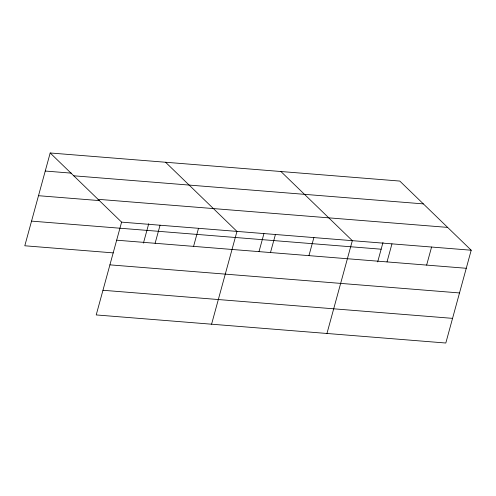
<?xml version="1.0" encoding="UTF-8"?>
<svg xmlns="http://www.w3.org/2000/svg" width="496" height="496" viewBox="0 0 496 496"><rect width="100%" height="100%" fill="white"/><g stroke="black" fill="none" stroke-linecap="round" stroke-linejoin="round"><path stroke-width="0.74" d="M50.189 152.979L121.601 222.134L96.212 314.935L445.811 343.021L471.2 250.22L399.788 181.065L50.189 152.979L24.8 245.78L113.249 252.886M143.437 243.09L148.757 223.659M155.112 243.282L160.053 225.221M193.57 246.376L198.512 228.309M211.581 324.204L236.964 231.403L165.559 162.248M259.011 251.615L263.922 233.678M270.481 252.551L275.423 234.49M308.94 255.645L313.881 237.578M326.951 333.473L352.334 240.672L280.922 171.517M377.673 261.907L382.986 242.476M387.016 261.913L391.958 243.852M426.634 265.1L431.576 247.039M45.248 171.039L71.399 173.141M73.755 175.801L423.355 203.887M98.034 199.311L447.634 227.397M38.496 195.703L99.262 200.589M121.601 222.134L471.2 250.22M31.546 221.117L381.151 249.203M116.659 240.194L466.259 268.28M109.907 264.858L459.513 292.944M102.957 290.272L452.563 318.358"/></g></svg>
